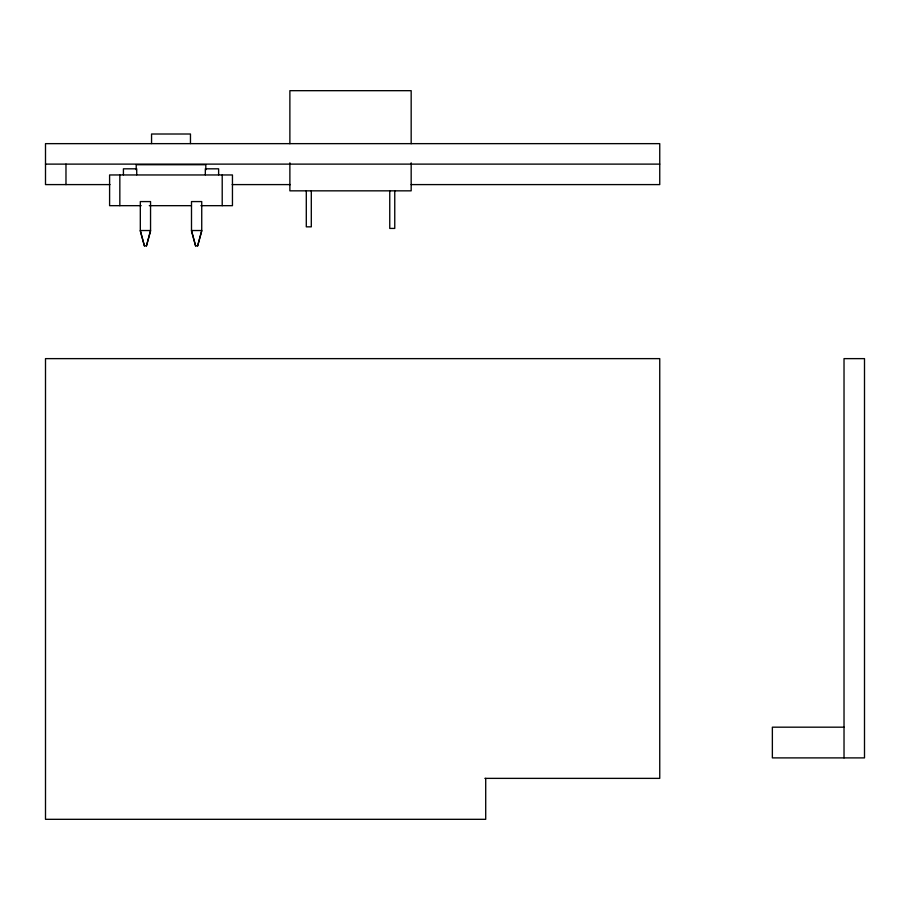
<?xml version="1.0" encoding="UTF-8"?>
<svg xmlns="http://www.w3.org/2000/svg" width="910" height="910" viewBox="0 0 910 910"><rect width="100%" height="100%" fill="white"/><g stroke="black" fill="none" stroke-linecap="round" stroke-linejoin="round"><path stroke-width="1.36" d="M146.453 245.882L150.548 230.526L140.311 230.526L144.406 245.882L146.453 245.871L150.548 230.992L150.548 201.576L140.311 201.576L140.311 230.992L144.406 245.871M197.641 245.882L201.736 230.526L191.498 230.526L195.593 245.882L197.641 245.871L201.736 230.992L201.736 201.576L191.498 201.576L191.498 230.992L195.593 245.871M45.5 164.118L659.75 164.118M110.008 184.594L45.5 184.594L45.5 143.643L659.75 143.643L659.75 184.594L411.161 184.594M232.175 184.594L290.415 184.594M141.164 205.671L109.598 205.671L109.598 174.959L232.448 174.959L232.448 205.671L200.882 205.671M149.286 205.671L191.35 205.671M844.025 727.181L772.362 727.181L772.362 757.893L864.5 757.893L864.5 358.631L844.025 358.631L844.025 757.893M484.859 778.368L659.75 778.368L659.75 358.631L45.5 358.631L45.5 819.318L485.712 819.318L485.712 778.368M411.172 143.7L411.172 90.681L289.88 90.681L289.88 143.7M411.172 162.844L411.172 190.838L289.88 190.838L289.88 162.844M394.758 190.838L394.758 228.421L389.753 228.421L389.753 190.838M311.3 190.838L311.3 226.84L306.295 226.84L306.295 190.838M222.211 174.959L222.211 205.671M218.627 174.788L218.616 168.816L205.319 168.816L205.319 174.788M205.808 169.84L205.808 164.721L136.216 164.721L136.216 169.84M190.463 143.564L190.463 134.009L151.56 134.009L151.56 143.564M136.727 174.788L136.727 168.816L123.419 168.816L123.419 174.788M119.836 174.959L119.836 205.671M65.975 164.118L65.975 184.594"/></g></svg>
